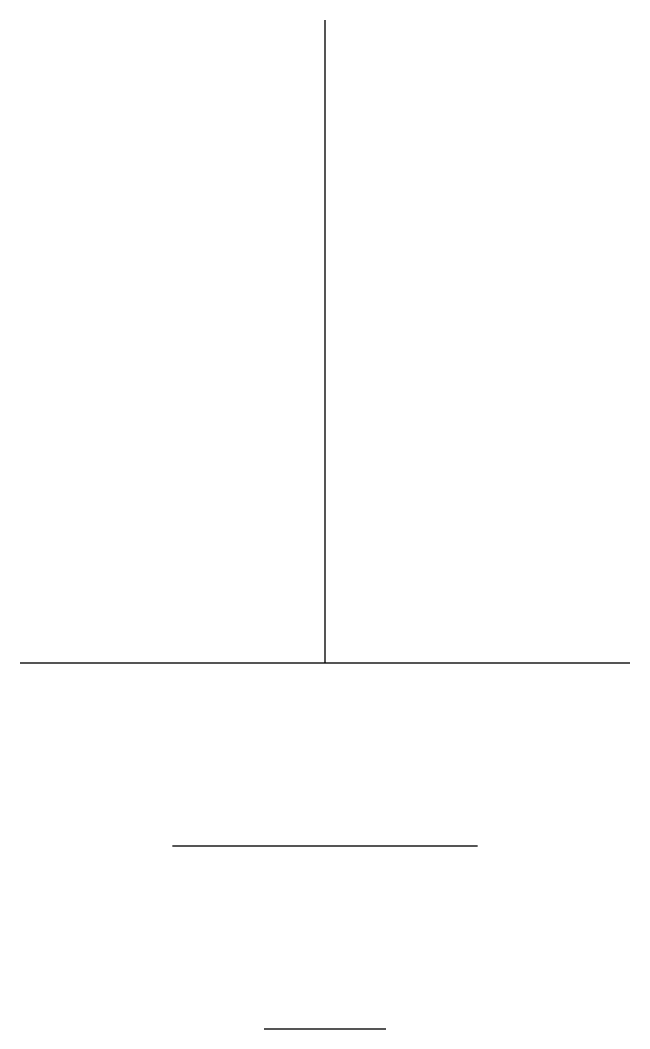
# Model space of a CAD drawing. Header units: millimetres. Extents: x -5 to 5, y -16.5 to 0.
import ezdxf

# ---------------------------------------------------------------- set-up
doc = ezdxf.new("R2010")
doc.units = ezdxf.units.MM

msp = doc.modelspace()

# ---------------------------------------------------------------- linework, layer by layer
for p, q in [((0, -10.538), (0, 0)), ((-5, -10.538), (5, -10.538)), ((-2.5, -13.538), (2.5, -13.538)), ((-1, -16.538), (1, -16.538))]:
    msp.add_line(p, q)

doc.saveas('drawing.dxf')
